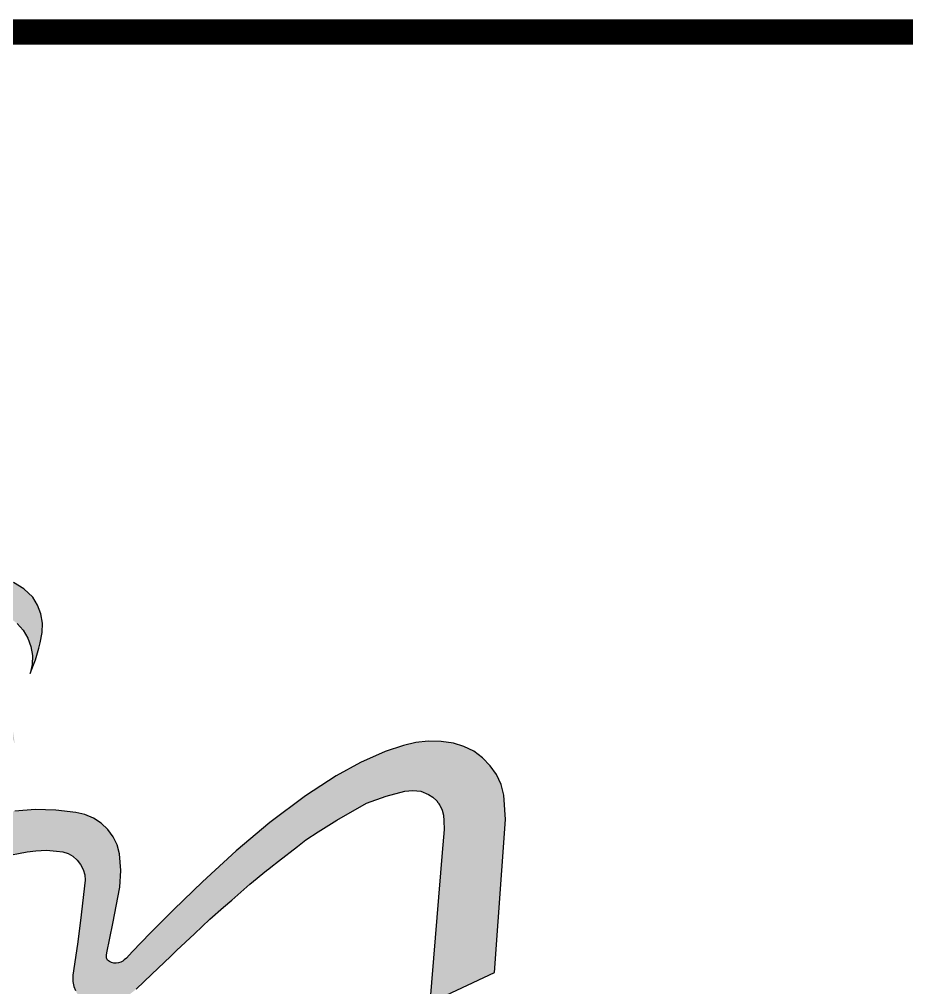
# Model space of a CAD drawing. Extents: x 782294 to 1727252, y -631030 to 17645.
# Drawn here: x 1209088 to 1214370, y -461446 to -455680 of the extents above; entities that cross this region are included whole.
import ezdxf
from ezdxf.enums import TextEntityAlignment as Align

# ---------------------------------------------------------------- set-up
doc = ezdxf.new("R2010")
doc.units = 0
doc.layers.get('Defpoints').update_dxf_attribs({"color": 210})
doc.layers.add('0-cxFrame', color=155, linetype='Continuous')
doc.layers.add('0-cxText', color=131, linetype='Continuous', lineweight=25)
doc.styles.add('cx_tuming', font='simhei.ttf')
doc.styles.add('cx_tuqian1', font='')
doc.styles.add('黑体', font='simhei.ttf', dxfattribs={"height": 12})
doc.styles.get('cx_tuqian1').set_extended_font_data('SimSun')

# ---------------------------------------------------------------- blocks, each defined once
blk = doc.blocks.new('zjcx_logo(Dragon)')
h = blk.add_hatch(color=186)
h.dxf.hatch_style = 1
h.set_gradient(color1=(41, 22, 111), color2=(223, 33, 33), tint=1)
h.paths.add_polyline_path([(-1403.9, -618.8), (-1416.6, -786.6), (-1287.4, -689.1), (-1064, -520.3), (-958.7, -448.7), (-898.4, -407.7), (-823.7, -359.6), (-732.3, -300.3), (-598.8, -219.3), (-513, -169.8), (-403.3, -111), (-303.6, -62.1), (-225.4, -26.7), (-197.4, -14.4), (-153.8, 2.3), (-117.3, 16.2), (-91.1, 25.5), (-28.8, 43.3), (19.1, 53), (36.4, 55.1), (57.6, 55.8), (77.5, 54.3), (89.8, 52.8), (100.5, 49.3), (110.1, 43.9), (118.7, 36.4), (125.4, 27.8), (130.3, 17.8), (133.4, 7.4), (134.2, -3.4), (125.3, -83.2), (119.4, -130.7), (109.7, -191.7), (109.6, -204.5), (111.7, -214.2), (115.2, -222.7), (120.4, -231.4), (126.5, -238), (133.8, -244.2), (142.2, -249), (153.2, -252.2), (164.5, -253.4), (176, -252.8), (187.2, -250.2), (197.8, -245.8), (202.2, -243), (209.8, -238.3), (221, -231.4), (235.9, -219.6), (266.8, -190.2), (303.5, -155.1), (315.9, -143.3), (351.4, -109.8), (382, -80.9), (409.2, -57.2), (425.3, -43.2), (461.4, -11.7), (494.5, 15.5), (498.6, 19.3), (502.9, 22.6), (518.2, 34.4), (555.6, 63.5), (572.2, 76.3), (596.7, 92.3), (633.5, 115.9), (692.9, 149.4), (731.6, 163.6), (769, 173.2), (784.4, 174.2), (800.5, 173.3), (815.9, 166.9), (824.6, 161.1), (832.2, 153.8), (832.6, 153.2), (832.9, 152.9), (833, 152.6), (833.2, 152.4), (833.3, 152.2), (833.4, 152.1), (833.6, 151.9), (833.6, 151.8), (833.7, 151.7), (833.7, 151.7), (833.7, 151.6), (836, 148.5), (836, 148.5), (836, 148.5), (836, 148.5), (836, 148.5), (836, 148.4), (836, 148.4), (836, 148.4), (836, 148.4), (836.1, 148.4), (836.1, 148.3), (836.1, 148.3), (836.1, 148.3), (836.1, 148.3), (836.1, 148.3), (836.2, 148.2), (836.2, 148.2), (836.2, 148.2), (836.2, 148.2), (836.2, 148.1), (836.2, 148.1), (836.3, 148.1), (836.3, 148.1), (836.3, 148.1), (836.3, 148), (836.3, 148), (836.3, 148), (836.3, 148), (836.4, 148), (836.4, 147.9), (836.4, 147.9), (836.4, 147.9), (836.4, 147.9), (836.4, 147.9), (837.5, 146.4), (838.3, 145.2), (842.7, 135.5), (845.4, 125.4), (846.1, 114.6), (846.9, 96.9), (843, 51.3), (818, -246.9), (946.7, -186.5), (968.8, 116.7), (965.5, 165.1), (959.7, 186.2), (950.4, 206), (938.2, 223.6), (922.9, 239.4), (905.6, 252.3), (886, 262), (865.3, 268.5), (841, 271.6), (815.3, 272.3), (790.4, 269.7), (765.8, 264.1), (729.8, 252.2), (680.8, 230.4), (632.2, 203.7), (571.6, 163.9), (500.8, 111), (434.3, 54.8), (367.3, -6.5), (310.2, -61.7), (263.9, -107.7), (227.7, -145.9), (216.1, -158), (211.6, -161.8), (208.9, -164), (204.9, -166.3), (200.5, -167.7), (195.9, -168.4), (191.3, -168.1), (186.8, -167), (182.7, -165), (178.9, -162.3), (177.7, -159.9), (176.8, -157.4), (176.4, -154.8), (176.4, -152.1), (177.4, -147.5), (189, -89.6), (203.2, -17.6), (205.1, 15.7), (202.5, 49), (197.7, 66.4), (189.8, 82.8), (179.2, 97.4), (166, 109.9), (150.7, 119.9), (134, 126.8), (116.1, 130.7), (76.1, 135.8), (35.4, 136.7), (-4.9, 133.6), (-17.4, 132.3), (-18.4, 132.2), (-19.3, 132.1), (-19.6, 132), (-20.3, 131.9), (-20.4, 131.9), (-20.6, 131.9), (-78.8, 122.7), (-124.1, 112.7), (-141.9, 108.5), (-144.7, 107.9), (-146.5, 107.4), (-157.4, 104.9), (-174.5, 99.9), (-194.9, 94.2), (-288.5, 62.7), (-410.3, 12.5), (-556.3, -57.8), (-700.1, -135.4), (-882, -244.8), (-1048.5, -355.3), (-1175, -444.3), (-1234.1, -488.3), (-1298.6, -536.5), (-1360.5, -584.4), (-1397.6, -614.1)])
h.paths.add_polyline_path([(-711.8, -82.4), (-650.5, 49.9), (-572.6, 176.5), (-506.7, 252.5), (-430.6, 319.1), (-346.1, 375.2), (-294.3, 397.7), (-239.5, 412.4), (-183.5, 418.7), (-151.8, 418), (-120.5, 411.6), (-90.9, 399.9), (-63.8, 382.9), (-44.4, 364), (-29, 342.6), (-16.9, 318.6), (-8.9, 293.1), (-5.2, 266.8), (-13.7, 289.8), (-26.5, 310.8), (-42.7, 329), (-62.7, 344.1), (-80.8, 352.6), (-100.1, 358), (-120.1, 360.2), (-140, 359.3), (-187.6, 348.7), (-231.6, 329.9), (-297.1, 287.7), (-356.1, 236.5), (-403.8, 181.7), (-425.7, 154.4), (-449.5, 113.8), (-468.2, 79.5), (-489.2, 37.4)])
edge = h.paths.add_edge_path()
edge.add_line((-433.1, 632.5), (-455, 612.2))
edge.add_line((-455, 612.2), (-480.7, 588.6))
edge.add_line((-480.7, 588.6), (-598, 484.3))
edge.add_line((-598, 484.3), (-665.9, 424))
edge.add_line((-665.9, 424), (-728.4, 359.8))
edge.add_line((-728.4, 359.8), (-766.2, 320.1))
edge.add_line((-766.2, 320.1), (-806.9, 264.8))
edge.add_line((-806.9, 264.8), (-837.1, 203.1))
edge.add_line((-837.1, 203.1), (-840.3, 192.2))
edge.add_line((-840.3, 192.2), (-844.2, 172.1))
edge.add_line((-844.2, 172.1), (-843.8, 163.4))
edge.add_line((-843.8, 163.4), (-842, 154.8))
edge.add_line((-842, 154.8), (-838.5, 146.5))
edge.add_line((-838.5, 146.5), (-833.5, 141.4))
edge.add_line((-833.5, 141.4), (-827.6, 137.2))
edge.add_line((-827.6, 137.2), (-821.1, 134.3))
edge.add_line((-821.1, 134.3), (-814.2, 132.8))
edge.add_line((-814.2, 132.8), (-807, 132.6))
edge.add_line((-807, 132.6), (-800, 133.7))
edge.add_line((-800, 133.7), (-783.4, 141.6))
edge.add_line((-783.4, 141.6), (-767.5, 151.3))
edge.add_line((-767.5, 151.3), (-765.3, 153.1))
edge.add_line((-765.3, 153.1), (-762.9, 154.4))
edge.add_line((-762.9, 154.4), (-761.1, 155.8))
edge.add_line((-761.1, 155.8), (-756.1, 159.8))
edge.add_line((-756.1, 159.8), (-748.8, 166.4))
edge.add_line((-748.8, 166.4), (-746.9, 168.2))
edge.add_line((-746.9, 168.2), (-723, 190.4))
edge.add_line((-723, 190.4), (-673.9, 236.2))
edge.add_line((-673.9, 236.2), (-627.6, 278))
edge.add_line((-627.6, 278), (-597.8, 304.4))
edge.add_line((-597.8, 304.4), (-567.9, 326.3))
edge.add_line((-567.9, 326.3), (-534.2, 351))
edge.add_line((-534.2, 351), (-476.4, 390.2))
edge.add_line((-476.4, 390.2), (-408.2, 428.4))
edge.add_line((-408.2, 428.4), (-399.8, 433.3))
edge.add_line((-399.8, 433.3), (-346, 460.8))
edge.add_line((-346, 460.8), (-334.8, 466.5))
edge.add_line((-334.8, 466.5), (-290.1, 485.9))
edge.add_line((-290.1, 485.9), (-275, 492))
edge.add_line((-275, 492), (-258.7, 498))
edge.add_line((-258.7, 498), (-242.5, 503.9))
edge.add_line((-242.5, 503.9), (-210.4, 513.7))
edge.add_line((-210.4, 513.7), (-191.9, 519.3))
edge.add_line((-191.9, 519.3), (-168.3, 524.3))
edge.add_line((-168.3, 524.3), (-143, 529.7))
edge.add_line((-143, 529.7), (-99.8, 534.9))
edge.add_line((-99.8, 534.9), (-64.7, 532.9))
edge.add_line((-64.7, 532.9), (-30.5, 524.8))
edge.add_line((-30.5, 524.8), (-14.7, 516.8))
edge.add_line((-14.7, 516.8), (-0.5, 505.8))
edge.add_line((-0.5, 505.8), (11.5, 492.6))
edge.add_line((11.5, 492.6), (20.6, 477.1))
edge.add_line((20.6, 477.1), (26.6, 460.5))
edge.add_line((26.6, 460.5), (29.6, 442.3))
edge.add_line((29.6, 442.3), (29.1, 424.6))
edge.add_line((29.1, 424.6), (25.3, 407))
edge.add_line((25.3, 407), (32, 424))
edge.add_line((32, 424), (35.9, 434))
edge.add_line((35.9, 434), (42.2, 456.7))
edge.add_line((42.2, 456.7), (45.2, 467.6))
edge.add_line((45.2, 467.6), (49, 488.1))
edge.add_line((49, 488.1), (49.4, 506.7))
edge.add_line((49.4, 506.7), (46.4, 525.3))
edge.add_line((46.4, 525.3), (40.1, 542.6))
edge.add_line((40.1, 542.6), (30.5, 558.4))
edge.add_line((30.5, 558.4), (12.7, 575))
edge.add_line((12.7, 575), (-7.9, 587.6))
edge.add_line((-7.9, 587.6), (-30.8, 596.1))
edge.add_line((-30.8, 596.1), (-54.7, 600.1))
edge.add_line((-54.7, 600.1), (-96.5, 603.9))
edge.add_line((-96.5, 603.9), (-132.7, 601.6))
edge.add_line((-132.7, 601.6), (-159.5, 598.6))
edge.add_line((-159.5, 598.6), (-195.8, 592.7))
edge.add_line((-195.8, 592.7), (-237.5, 583.6))
edge.add_line((-237.5, 583.6), (-262, 576.5))
edge.add_line((-262, 576.5), (-288.4, 568.7))
edge.add_line((-288.4, 568.7), (-292.8, 567.2))
edge.add_line((-292.8, 567.2), (-298.9, 564.9))
edge.add_line((-298.9, 564.9), (-300.3, 564.4))
edge.add_line((-300.3, 564.4), (-301.3, 564))
edge.add_line((-301.3, 564), (-302.1, 563.7))
edge.add_line((-302.1, 563.7), (-302.8, 563.4))
edge.add_line((-302.8, 563.4), (-303.8, 563.1))
edge.add_line((-303.8, 563.1), (-305.3, 562.5))
edge.add_line((-305.3, 562.5), (-306.4, 562.1))
edge.add_line((-306.4, 562.1), (-307.4, 561.7))
edge.add_line((-307.4, 561.7), (-352.9, 544.6))
edge.add_line((-352.9, 544.6), (-407, 514.7))
edge.add_line((-407, 514.7), (-408.6, 513.9))
edge.add_line((-408.6, 513.9), (-408.3, 514.1))
edge.add_line((-408.3, 514.1), (-405.4, 517))
edge.add_line((-405.4, 517), (-401.6, 520.6))
edge.add_line((-401.6, 520.6), (-397.3, 524.9))
edge.add_line((-397.3, 524.9), (-392.2, 529.9))
edge.add_line((-392.2, 529.9), (-387.4, 534.6))
edge.add_line((-387.4, 534.6), (-381.3, 539.6))
edge.add_line((-381.3, 539.6), (-365.1, 552.8))
edge.add_line((-365.1, 552.8), (-346.6, 567.9))
edge.add_line((-346.6, 567.9), (-342.3, 571.6))
edge.add_line((-342.3, 571.6), (-330.1, 582.4))
edge.add_line((-330.1, 582.4), (-327.7, 584.9))
edge.add_line((-327.7, 584.9), (-323.9, 587))
edge.add_line((-323.9, 587), (-314.1, 596.5))
edge.add_line((-314.1, 596.5), (-279, 629.2))
edge.add_line((-279, 629.2), (-266.4, 640.9))
edge.add_line((-266.4, 640.9), (-254.4, 652.8))
edge.add_line((-254.4, 652.8), (-237.5, 669.3))
edge.add_line((-237.5, 669.3), (-216.2, 693.1))
edge.add_line((-216.2, 693.1), (-208.4, 701.9))
edge.add_line((-208.4, 701.9), (-204.5, 706.2))
edge.add_line((-204.5, 706.2), (-199.7, 711.2))
edge.add_line((-199.7, 711.2), (-191.4, 721.3))
edge.add_line((-191.4, 721.3), (-186.8, 727.4))
edge.add_line((-186.8, 727.4), (-184.5, 731))
edge.add_line((-184.5, 731), (-182.9, 733.2))
edge.add_line((-182.9, 733.2), (-177.6, 740.6))
edge.add_line((-177.6, 740.6), (-166.8, 755.4))
edge.add_line((-166.8, 755.4), (-153.2, 782.3))
edge.add_line((-153.2, 782.3), (-143.2, 812.5))
edge.add_line((-143.2, 812.5), (-142.9, 823.7))
edge.add_line((-142.9, 823.7), (-142.9, 826.4))
edge.add_line((-142.9, 826.4), (-145.3, 840.2))
edge.add_line((-145.3, 840.2), (-150.3, 853.4))
edge.add_line((-150.3, 853.4), (-157.7, 865.4))
edge.add_line((-157.7, 865.4), (-167.2, 876))
edge.add_line((-167.2, 876), (-178.2, 884.6))
edge.add_line((-178.2, 884.6), (-190.9, 891))
edge.add_line((-190.9, 891), (-212.9, 896.7))
edge.add_line((-212.9, 896.7), (-235.9, 898.6))
edge.add_line((-235.9, 898.6), (-258.8, 896.2))
edge.add_line((-258.8, 896.2), (-281.5, 889.5))
edge.add_line((-281.5, 889.5), (-299.9, 878.2))
edge.add_line((-299.9, 878.2), (-316.5, 863.7))
edge.add_line((-316.5, 863.7), (-330.6, 846.8))
edge.add_arc((-321.9, 815.6), 32.5, -21.4858, 105.4708, ccw=False)
edge.add_line((-291.7, 803.7), (-299.3, 784.6))
edge.add_line((-299.3, 784.6), (-314.8, 760.7))
edge.add_line((-314.8, 760.7), (-325.6, 744.9))
edge.add_line((-325.6, 744.9), (-342.2, 724.9))
edge.add_line((-342.2, 724.9), (-370.2, 694.9))
edge.add_line((-370.2, 694.9), (-393.2, 670.2))
edge.add_line((-393.2, 670.2), (-419.3, 645.2))
edge.add_line((-419.3, 645.2), (-433.1, 632.5))
for points in [[(-0.5, 505.8), (11.5, 492.6), (20.6, 477.1), (26.6, 460.5), (29.6, 442.3), (29.1, 424.6), (25.3, 407), (32, 424), (35.9, 434), (42.2, 456.7), (45.2, 467.6), (49, 488.1), (49.4, 506.7), (46.4, 525.3), (40.1, 542.6), (30.5, 558.4), (12.7, 575), (-7.9, 587.6)], [(-0.5, 505.8), (11.5, 492.6), (20.6, 477.1), (26.6, 460.5), (29.6, 442.3), (29.1, 424.6), (25.3, 407), (32, 424), (35.9, 434), (42.2, 456.7), (45.2, 467.6), (49, 488.1), (49.4, 506.7), (46.4, 525.3), (40.1, 542.6), (30.5, 558.4), (12.7, 575), (-7.9, 587.6)], [(-28.8, 43.3), (19.1, 53), (36.4, 55.1), (57.6, 55.8), (77.5, 54.3), (89.8, 52.8), (100.5, 49.3), (110.1, 43.9), (118.7, 36.4), (125.4, 27.8), (130.3, 17.8), (133.4, 7.4), (134.2, -3.4), (125.3, -83.2), (119.4, -130.7), (109.7, -191.7), (109.6, -204.5), (111.7, -214.2), (115.2, -222.7)], [(235.9, -219.6), (266.8, -190.2), (303.5, -155.1), (315.9, -143.3), (351.4, -109.8), (382, -80.9), (409.2, -57.2), (425.3, -43.2), (461.4, -11.7), (494.5, 15.5), (498.6, 19.3), (502.9, 22.6), (518.2, 34.4), (555.6, 63.5), (572.2, 76.3), (596.7, 92.3), (633.5, 115.9), (692.9, 149.4), (731.6, 163.6), (769, 173.2), (784.4, 174.2), (800.5, 173.3), (815.9, 166.9), (824.6, 161.1), (832.2, 153.8), (832.6, 153.2), (832.9, 152.9), (833, 152.6), (833.2, 152.4), (833.3, 152.2), (833.4, 152.1), (833.6, 151.9), (833.6, 151.8), (833.7, 151.7), (833.7, 151.7), (833.7, 151.6), (836, 148.5), (836, 148.5), (836, 148.5), (836, 148.5), (836, 148.5), (836, 148.4), (836, 148.4), (836, 148.4), (836, 148.4), (836.1, 148.4), (836.1, 148.3), (836.1, 148.3), (836.1, 148.3), (836.1, 148.3), (836.1, 148.3), (836.2, 148.2), (836.2, 148.2), (836.2, 148.2), (836.2, 148.2), (836.2, 148.1), (836.2, 148.1), (836.3, 148.1), (836.3, 148.1), (836.3, 148.1), (836.3, 148), (836.3, 148), (836.3, 148), (836.3, 148), (836.4, 148), (836.4, 147.9), (836.4, 147.9), (836.4, 147.9), (836.4, 147.9), (836.4, 147.9), (837.5, 146.4), (838.3, 145.2), (842.7, 135.5), (845.4, 125.4), (846.1, 114.6), (846.9, 96.9), (843, 51.3), (818, -246.9), (946.7, -186.5), (968.8, 116.7), (965.5, 165.1), (959.7, 186.2), (950.4, 206), (938.2, 223.6), (922.9, 239.4), (905.6, 252.3), (886, 262), (865.3, 268.5), (841, 271.6), (815.3, 272.3), (790.4, 269.7), (765.8, 264.1), (729.8, 252.2), (680.8, 230.4), (632.2, 203.7), (571.6, 163.9), (500.8, 111), (434.3, 54.8), (367.3, -6.5), (310.2, -61.7), (263.9, -107.7), (227.7, -145.9), (216.1, -158), (211.6, -161.8), (208.9, -164), (204.9, -166.3), (200.5, -167.7), (195.9, -168.4), (191.3, -168.1), (186.8, -167), (182.7, -165), (178.9, -162.3), (177.7, -159.9), (176.8, -157.4), (176.4, -154.8), (176.4, -152.1), (177.4, -147.5), (189, -89.6), (203.2, -17.6), (205.1, 15.7), (202.5, 49), (197.7, 66.4), (189.8, 82.8), (179.2, 97.4), (166, 109.9), (150.7, 119.9), (134, 126.8), (116.1, 130.7), (76.1, 135.8), (35.4, 136.7), (-4.9, 133.6)], [(-28.8, 43.3), (19.1, 53), (36.4, 55.1), (57.6, 55.8), (77.5, 54.3), (89.8, 52.8), (100.5, 49.3), (110.1, 43.9), (118.7, 36.4), (125.4, 27.8), (130.3, 17.8), (133.4, 7.4), (134.2, -3.4), (125.3, -83.2), (119.4, -130.7), (109.7, -191.7), (109.6, -204.5), (111.7, -214.2), (115.2, -222.7)], [(235.9, -219.6), (266.8, -190.2), (303.5, -155.1), (315.9, -143.3), (351.4, -109.8), (382, -80.9), (409.2, -57.2), (425.3, -43.2), (461.4, -11.7), (494.5, 15.5), (498.6, 19.3), (502.9, 22.6), (518.2, 34.4), (555.6, 63.5), (572.2, 76.3), (596.7, 92.3), (633.5, 115.9), (692.9, 149.4), (731.6, 163.6), (769, 173.2), (784.4, 174.2), (800.5, 173.3), (815.9, 166.9), (824.6, 161.1), (832.2, 153.8), (832.6, 153.2), (832.9, 152.9), (833, 152.6), (833.2, 152.4), (833.3, 152.2), (833.4, 152.1), (833.6, 151.9), (833.6, 151.8), (833.7, 151.7), (833.7, 151.7), (833.7, 151.6), (836, 148.5), (836, 148.5), (836, 148.5), (836, 148.5), (836, 148.5), (836, 148.4), (836, 148.4), (836, 148.4), (836, 148.4), (836.1, 148.4), (836.1, 148.3), (836.1, 148.3), (836.1, 148.3), (836.1, 148.3), (836.1, 148.3), (836.2, 148.2), (836.2, 148.2), (836.2, 148.2), (836.2, 148.2), (836.2, 148.1), (836.2, 148.1), (836.3, 148.1), (836.3, 148.1), (836.3, 148.1), (836.3, 148), (836.3, 148), (836.3, 148), (836.3, 148), (836.4, 148), (836.4, 147.9), (836.4, 147.9), (836.4, 147.9), (836.4, 147.9), (836.4, 147.9), (837.5, 146.4), (838.3, 145.2), (842.7, 135.5), (845.4, 125.4), (846.1, 114.6), (846.9, 96.9), (843, 51.3), (818, -246.9), (946.7, -186.5), (968.8, 116.7), (965.5, 165.1), (959.7, 186.2), (950.4, 206), (938.2, 223.6), (922.9, 239.4), (905.6, 252.3), (886, 262), (865.3, 268.5), (841, 271.6), (815.3, 272.3), (790.4, 269.7), (765.8, 264.1), (729.8, 252.2), (680.8, 230.4), (632.2, 203.7), (571.6, 163.9), (500.8, 111), (434.3, 54.8), (367.3, -6.5), (310.2, -61.7), (263.9, -107.7), (227.7, -145.9), (216.1, -158), (211.6, -161.8), (208.9, -164), (204.9, -166.3), (200.5, -167.7), (195.9, -168.4), (191.3, -168.1), (186.8, -167), (182.7, -165), (178.9, -162.3), (177.7, -159.9), (176.8, -157.4), (176.4, -154.8), (176.4, -152.1), (177.4, -147.5), (189, -89.6), (203.2, -17.6), (205.1, 15.7), (202.5, 49), (197.7, 66.4), (189.8, 82.8), (179.2, 97.4), (166, 109.9), (150.7, 119.9), (134, 126.8), (116.1, 130.7), (76.1, 135.8), (35.4, 136.7), (-4.9, 133.6)]]:
    blk.add_lwpolyline(points)
at = {"layer": 'Defpoints', "color": 250}
blk.add_point((1468, 898.6), dxfattribs=at)
blk = doc.blocks.new('zjcx_TT(Dragon)')
at = {"layer": '0-cxFrame', "const_width": 30}
blk.add_lwpolyline([(-7000, -10200.2), (0, -10200.2), (0, 0), (-7000, 0)], close=True, dxfattribs=at)
blk.add_blockref('zjcx_logo(Dragon)', (-3500.1, -1680))
blk = doc.blocks.new('zjcx_T1(Dragon)')
at = {"layer": '0-cxFrame', "const_width": 50}
blk.add_lwpolyline([(-7000, 0), (0, 0), (0, 57400), (-7000, 57400)], close=True, dxfattribs=at)
at = {"layer": '0-cxFrame'}
blk.add_blockref('zjcx_TT(Dragon)', (0, 57400), dxfattribs=at)
blk = doc.blocks.new('TK22.A1 L(Dragon)')
at = {"layer": '0-cxFrame', "const_width": 0.5}
blk.add_lwpolyline([(-10, 10), (-80, 10), (-80, 584), (-10, 584)], close=True, dxfattribs=at)
at = {"layer": '0-cxFrame', "xscale": 0.01, "yscale": 0.01, "zscale": 0.01}
blk.add_blockref('zjcx_T1(Dragon)', (-10, 10), dxfattribs=at)
at = {"style": '黑体', "flags": 4}
blk.add_attdef('图幅', text='', height=3.3, dxfattribs=at).set_placement((-40, 3), align=Align.RIGHT)
at = {"layer": '0-cxText', "flags": 4}
for tag, height, style, p in [('建设单位', 3.5, 'cx_tuming', (-45, 240)), ('项目名称', 3.5, 'cx_tuming', (-45, 210)), ('子项名称', 3.5, 'cx_tuming', (-45, 180)), ('工程编号', 3.3, 'cx_tuqian1', (-35, 165)), ('图名1', 3.5, 'cx_tuming', (-45, 87)), ('图名2', 3.5, 'cx_tuming', (-45, 79)), ('图名3', 3.5, 'cx_tuming', (-45, 71)), ('出图日期', 3.3, 'cx_tuqian1', (-39, 60)), ('专业', 3.3, 'cx_tuqian1', (-55, 52)), ('图号', 3.3, 'cx_tuqian1', (-55, 44)), ('版次', 3.3, 'cx_tuqian1', (-20, 44))]:
    blk.add_attdef(tag, text='', height=height, dxfattribs=dict(at, style=style)).set_placement(p, align=Align.MIDDLE)
at = {"layer": 'Defpoints', "color": 6, "flags": 4}
for tag, height, style, p in [('tufu', 3.3, '黑体', (-12, 12)), ('dwfname', 4, 'cx_tuqian1', (-80, 3))]:
    blk.add_attdef(tag, text='', height=height, dxfattribs=dict(at, style=style)).set_placement(p, align=Align.RIGHT)

msp = doc.modelspace()

# ---------------------------------------------------------------- block references
at = {"layer": '0-cxFrame', "xscale": 300, "yscale": 300, "zscale": 300}
msp.add_blockref('TK22.A1 L(Dragon)', (1222576.7, -630955.4), dxfattribs=at)

doc.saveas('drawing.dxf')
